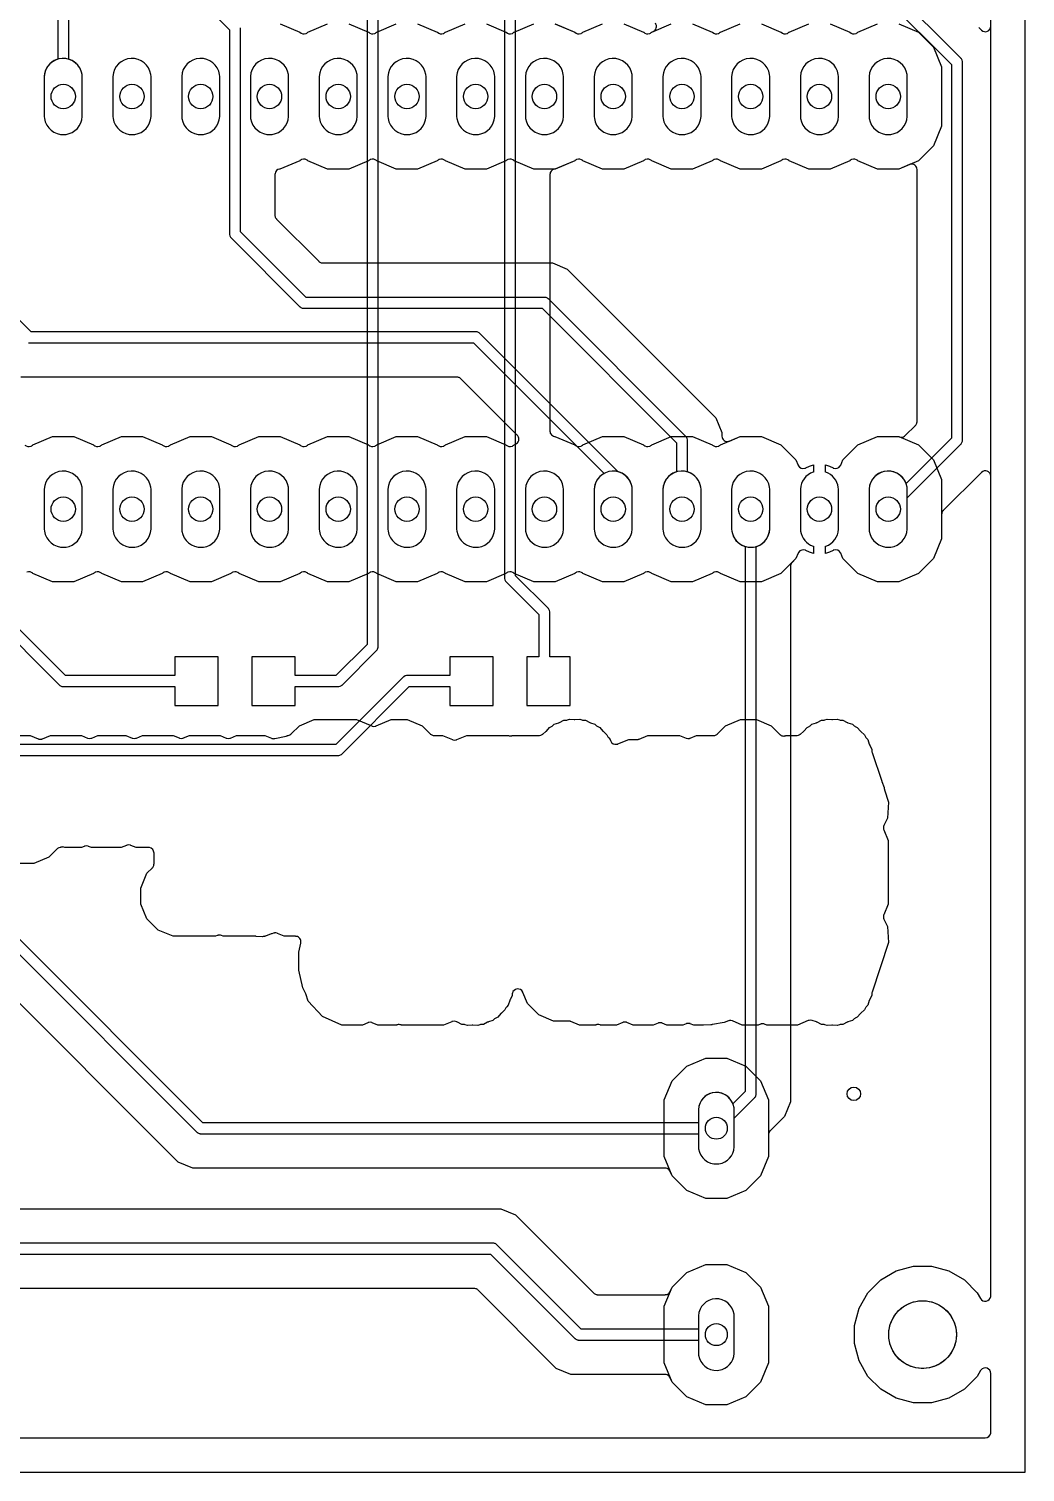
# Model space of a CAD drawing. Header units: millimetres. Extents: x 0 to 92.7, y 0 to 94.9.
# Drawn here: x 55.9 to 92.7, y 0 to 53.3 of the extents above; entities that cross this region are included whole.
import ezdxf

# ---------------------------------------------------------------- set-up
doc = ezdxf.new("R2010")
doc.units = ezdxf.units.MM

msp = doc.modelspace()

# ---------------------------------------------------------------- linework, layer by layer
at = {"layer": '16_copper'}
for points in [[(1.473, 1.27), (91.217, 1.27), (91.218, 1.27), (91.218, 1.27, 0.366019), (91.417, 1.441), (91.42, 1.473), (91.42, 3.646), (91.42, 3.647), (91.42, 3.647, 0.704924), (91.059, 3.775), (91.041, 3.748), (90.916, 3.533), (90.447, 3.063), (89.873, 2.732), (89.232, 2.56), (88.568, 2.56), (87.927, 2.732), (87.353, 3.063), (86.883, 3.533), (86.552, 4.107), (86.38, 4.748), (86.38, 5.412), (86.552, 6.053), (86.883, 6.627), (87.353, 7.097), (87.927, 7.428), (88.568, 7.6), (89.232, 7.6), (89.873, 7.428), (90.447, 7.097), (90.916, 6.627), (91.041, 6.412), (91.041, 6.412), (91.041, 6.411, 0.70493), (91.417, 6.481), (91.42, 6.514), (91.42, 88.736)], [(62.146, 54.407), (63.297, 53.256), (63.297, 45.72), (63.298, 45.71), (63.298, 45.7, 0.132342), (63.335, 45.601), (63.341, 45.595, 0.018024), (63.35, 45.583), (63.356, 45.576), (65.896, 43.036), (65.904, 43.03), (65.911, 43.023, 0.132344), (66.008, 42.979), (66.016, 42.979, 0.018059), (66.031, 42.978), (66.04, 42.977), (74.846, 42.977), (79.807, 38.016), (79.807, 36.938), (79.773, 36.928, 0.303347), (79.306, 36.299), (79.306, 34.821), (79.313, 34.753, 0.385742), (80.045, 34.152), (80.113, 34.159, 0.357806), (80.714, 34.821), (80.714, 36.299), (80.707, 36.367, 0.276738), (80.247, 36.928), (80.213, 36.938), (80.213, 38.1), (80.212, 38.11), (80.212, 38.12, 0.132342), (80.175, 38.219), (80.169, 38.225, 0.018024), (80.16, 38.237), (80.154, 38.244), (75.074, 43.324), (75.066, 43.33), (75.059, 43.337, 0.132344), (74.962, 43.381), (74.954, 43.381, 0.018059), (74.939, 43.382), (74.93, 43.383), (66.124, 43.383), (63.703, 45.804), (63.703, 53.34)], [(88.023, 53.478), (88.748, 53.177), (89.303, 52.622), (89.604, 51.897), (89.604, 49.703), (89.303, 48.978), (88.748, 48.423), (88.023, 48.122), (87.237, 48.122), (86.512, 48.423), (86.504, 48.431, 0.294382), (86.289, 48.476), (86.273, 48.471), (86.272, 48.47), (86.271, 48.47, 0.039181), (86.241, 48.452), (86.216, 48.431), (86.208, 48.423), (85.483, 48.122), (84.697, 48.122), (83.972, 48.423), (83.964, 48.431, 0.294201), (83.749, 48.476), (83.733, 48.471), (83.732, 48.47), (83.731, 48.47, 0.039183), (83.701, 48.452), (83.676, 48.431), (83.668, 48.423), (82.943, 48.122), (82.157, 48.122), (81.432, 48.423), (81.424, 48.431, 0.294201), (81.209, 48.476), (81.193, 48.471), (81.192, 48.47), (81.191, 48.47, 0.039183), (81.161, 48.452), (81.136, 48.431), (81.128, 48.423), (80.403, 48.122), (79.617, 48.122), (78.892, 48.423), (78.884, 48.431, 0.294201), (78.669, 48.476), (78.653, 48.471), (78.652, 48.47), (78.651, 48.47, 0.039183), (78.621, 48.452), (78.596, 48.431), (78.588, 48.423), (77.863, 48.122), (77.077, 48.122), (76.352, 48.423), (76.344, 48.431, 0.294201), (76.129, 48.476), (76.113, 48.471), (76.112, 48.47), (76.111, 48.47, 0.039183), (76.081, 48.452), (76.056, 48.431), (76.048, 48.423), (75.323, 48.122), (74.537, 48.122), (73.812, 48.423), (73.804, 48.431, 0.294201), (73.589, 48.476), (73.573, 48.471), (73.572, 48.47), (73.571, 48.47, 0.039183), (73.541, 48.452), (73.516, 48.431), (73.508, 48.423), (72.783, 48.122), (71.997, 48.122), (71.272, 48.423), (71.264, 48.431, 0.294201), (71.049, 48.476), (71.033, 48.471), (71.032, 48.47), (71.031, 48.47, 0.039183), (71.001, 48.452), (70.976, 48.431), (70.968, 48.423), (70.243, 48.122), (69.457, 48.122), (68.732, 48.423), (68.724, 48.431, 0.294201), (68.509, 48.476), (68.493, 48.471), (68.492, 48.47), (68.491, 48.47, 0.039183), (68.461, 48.452), (68.436, 48.431), (68.428, 48.423), (67.703, 48.122), (66.917, 48.122), (66.192, 48.423), (66.184, 48.431, 0.294201), (65.969, 48.476), (65.953, 48.471), (65.952, 48.47), (65.951, 48.47, 0.039183), (65.921, 48.452), (65.896, 48.431), (65.888, 48.423), (65.159, 48.12), (65.158, 48.12), (65.141, 48.119, 0.319275), (64.976, 47.951), (64.973, 47.919), (64.973, 46.414), (64.974, 46.404), (64.974, 46.394, 0.132342), (65.012, 46.295), (65.017, 46.289, 0.018024), (65.027, 46.278), (65.033, 46.271), (66.591, 44.713), (66.598, 44.706), (66.606, 44.699, 0.132344), (66.702, 44.656), (66.711, 44.655, 0.018059), (66.725, 44.654), (66.734, 44.653), (75.223, 44.653), (75.764, 44.429), (81.259, 38.934), (81.483, 38.393), (81.483, 38.263), (81.484, 38.258), (81.483, 38.253, 0.469056), (81.733, 38.065), (81.748, 38.07), (81.758, 38.073), (81.761, 38.074), (81.764, 38.075), (82.157, 38.238), (82.943, 38.238), (83.668, 37.937), (84.223, 37.382), (84.305, 37.185), (84.309, 37.177, 0.378372), (84.555, 37.07), (84.564, 37.073), (84.572, 37.076), (84.578, 37.079), (84.585, 37.082), (84.722, 37.152), (84.865, 37.198), (84.865, 36.931), (84.853, 36.928, 0.303347), (84.386, 36.299), (84.386, 34.821), (84.393, 34.753, 0.276738), (84.853, 34.192), (84.865, 34.189), (84.865, 33.922), (84.722, 33.968), (84.585, 34.038), (84.577, 34.041, 0.378369), (84.32, 33.964), (84.315, 33.955), (84.311, 33.948), (84.309, 33.942), (84.305, 33.935), (84.223, 33.738), (83.668, 33.183), (82.943, 32.882), (82.157, 32.882), (81.432, 33.183), (81.424, 33.191, 0.294201), (81.209, 33.236), (81.193, 33.231), (81.192, 33.23), (81.191, 33.23, 0.039183), (81.161, 33.212), (81.136, 33.191), (81.128, 33.183), (80.403, 32.882), (79.617, 32.882), (78.892, 33.183), (78.884, 33.191, 0.294382), (78.669, 33.236), (78.653, 33.231), (78.652, 33.23), (78.651, 33.23, 0.039181), (78.621, 33.212), (78.596, 33.191), (78.588, 33.183), (77.863, 32.882), (77.077, 32.882), (76.352, 33.183), (76.344, 33.191, 0.294382), (76.129, 33.236), (76.113, 33.231), (76.112, 33.23), (76.111, 33.23, 0.039181), (76.081, 33.212), (76.056, 33.191), (76.048, 33.183), (75.323, 32.882), (74.537, 32.882), (73.812, 33.183), (73.804, 33.191, 0.294382), (73.589, 33.236), (73.573, 33.231), (73.572, 33.23), (73.571, 33.23, 0.039181), (73.541, 33.212), (73.516, 33.191), (73.508, 33.183), (72.783, 32.882), (71.997, 32.882), (71.272, 33.183), (71.264, 33.191, 0.294382), (71.049, 33.236), (71.033, 33.231), (71.032, 33.23), (71.031, 33.23, 0.039181), (71.001, 33.212), (70.976, 33.191), (70.968, 33.183), (70.243, 32.882), (69.457, 32.882), (68.732, 33.183), (68.724, 33.191, 0.294382), (68.509, 33.236), (68.493, 33.231), (68.492, 33.23), (68.491, 33.23, 0.039181), (68.461, 33.212), (68.436, 33.191), (68.428, 33.183), (67.703, 32.882), (66.917, 32.882), (66.192, 33.183), (66.184, 33.191, 0.294382), (65.969, 33.236), (65.953, 33.231), (65.952, 33.23), (65.951, 33.23, 0.039181), (65.921, 33.212), (65.896, 33.191), (65.888, 33.183), (65.163, 32.882), (64.377, 32.882), (63.652, 33.183), (63.644, 33.191, 0.294382), (63.429, 33.236), (63.413, 33.231), (63.412, 33.23), (63.411, 33.23, 0.039181), (63.381, 33.212), (63.356, 33.191), (63.348, 33.183), (62.623, 32.882), (61.837, 32.882), (61.112, 33.183), (61.104, 33.191, 0.294382), (60.889, 33.236), (60.873, 33.231), (60.872, 33.23), (60.871, 33.23, 0.039181), (60.841, 33.212), (60.816, 33.191), (60.808, 33.183), (60.083, 32.882), (59.297, 32.882), (58.572, 33.183), (58.564, 33.191, 0.294382), (58.349, 33.236), (58.333, 33.231), (58.332, 33.23), (58.331, 33.23, 0.039181), (58.301, 33.212), (58.276, 33.191), (58.268, 33.183), (57.543, 32.882), (56.757, 32.882), (56.032, 33.183), (56.024, 33.191, 0.294382), (55.809, 33.236)], [(65.16, 53.479), (65.888, 53.177), (65.896, 53.169, 0.294382), (66.111, 53.124), (66.127, 53.129), (66.128, 53.13), (66.129, 53.13, 0.039181), (66.159, 53.148), (66.184, 53.169), (66.192, 53.177), (66.917, 53.478)], [(67.703, 53.478), (68.428, 53.177), (68.436, 53.169, 0.294382), (68.651, 53.124), (68.667, 53.129), (68.668, 53.13), (68.669, 53.13, 0.039181), (68.699, 53.148), (68.724, 53.169), (68.732, 53.177), (69.457, 53.478)], [(70.243, 53.478), (70.968, 53.177), (70.976, 53.169, 0.294382), (71.191, 53.124), (71.207, 53.129), (71.208, 53.13), (71.209, 53.13, 0.039181), (71.239, 53.148), (71.264, 53.169), (71.272, 53.177), (71.997, 53.478)], [(72.783, 53.478), (73.508, 53.177), (73.516, 53.169, 0.294382), (73.731, 53.124), (73.747, 53.129), (73.748, 53.13), (73.749, 53.13, 0.039181), (73.779, 53.148), (73.804, 53.169), (73.812, 53.177), (74.537, 53.478)], [(75.323, 53.478), (76.048, 53.177), (76.056, 53.169, 0.294382), (76.271, 53.124), (76.287, 53.129), (76.288, 53.13), (76.289, 53.13, 0.039181), (76.319, 53.148), (76.344, 53.169), (76.352, 53.177), (77.077, 53.478)], [(77.863, 53.478), (78.588, 53.177), (78.596, 53.169, 0.294382), (78.811, 53.124), (78.827, 53.129), (78.828, 53.13), (78.829, 53.13, 0.039181), (78.859, 53.148), (78.884, 53.169), (78.892, 53.177), (79.617, 53.478)], [(80.403, 53.478), (81.128, 53.177), (81.136, 53.169, 0.294382), (81.351, 53.124), (81.367, 53.129), (81.368, 53.13), (81.369, 53.13, 0.039181), (81.399, 53.148), (81.424, 53.169), (81.432, 53.177), (82.157, 53.478)], [(82.943, 53.478), (83.668, 53.177), (83.676, 53.169, 0.294382), (83.891, 53.124), (83.907, 53.129), (83.908, 53.13), (83.909, 53.13, 0.039181), (83.939, 53.148), (83.964, 53.169), (83.972, 53.177), (84.697, 53.478)], [(85.483, 53.478), (86.208, 53.177), (86.216, 53.169, 0.294201), (86.431, 53.124), (86.447, 53.129), (86.448, 53.13), (86.449, 53.13, 0.039183), (86.479, 53.148), (86.504, 53.169), (86.512, 53.177), (87.237, 53.478)], [(55.871, 41.708), (55.88, 41.707), (72.306, 41.707), (77.131, 36.881), (77.108, 36.869, 0.250487), (76.766, 36.299), (76.766, 34.821), (76.773, 34.753, 0.385742), (77.505, 34.152), (77.573, 34.159, 0.357806), (78.174, 34.821), (78.174, 36.299), (78.167, 36.367, 0.276738), (77.707, 36.928), (77.641, 36.948), (77.635, 36.949), (77.635, 36.949), (77.629, 36.955, 0.018024), (77.62, 36.967), (77.614, 36.974), (72.534, 42.054), (72.526, 42.06), (72.519, 42.067, 0.132344), (72.422, 42.111), (72.414, 42.111, 0.018059), (72.399, 42.112), (72.39, 42.113), (55.964, 42.113), (53.543, 44.534)], [(55.736, 37.929, 0.294201), (55.951, 37.884), (55.967, 37.889), (55.968, 37.89), (55.969, 37.89, 0.039183), (55.999, 37.908), (56.024, 37.929), (56.032, 37.937), (56.757, 38.238), (57.543, 38.238), (58.268, 37.937), (58.276, 37.929, 0.294201), (58.491, 37.884), (58.507, 37.889), (58.508, 37.89), (58.509, 37.89, 0.039183), (58.539, 37.908), (58.564, 37.929), (58.572, 37.937), (59.297, 38.238), (60.083, 38.238), (60.808, 37.937), (60.816, 37.929, 0.294201), (61.031, 37.884), (61.047, 37.889), (61.048, 37.89), (61.049, 37.89, 0.039183), (61.079, 37.908), (61.104, 37.929), (61.112, 37.937), (61.837, 38.238), (62.623, 38.238), (63.348, 37.937), (63.356, 37.929, 0.294201), (63.571, 37.884), (63.587, 37.889), (63.588, 37.89), (63.589, 37.89, 0.039183), (63.619, 37.908), (63.644, 37.929), (63.652, 37.937), (64.377, 38.238), (65.163, 38.238), (65.888, 37.937), (65.896, 37.929, 0.294201), (66.111, 37.884), (66.127, 37.889), (66.128, 37.89), (66.129, 37.89, 0.039183), (66.159, 37.908), (66.184, 37.929), (66.192, 37.937), (66.917, 38.238), (67.703, 38.238), (68.428, 37.937), (68.436, 37.929, 0.294201), (68.651, 37.884), (68.667, 37.889), (68.668, 37.89), (68.669, 37.89, 0.039183), (68.699, 37.908), (68.724, 37.929), (68.732, 37.937), (69.457, 38.238), (70.243, 38.238), (70.968, 37.937), (70.976, 37.929, 0.294201), (71.191, 37.884), (71.207, 37.889), (71.208, 37.89), (71.209, 37.89, 0.039183), (71.239, 37.908), (71.264, 37.929), (71.272, 37.937), (71.997, 38.238), (72.783, 38.238), (73.508, 37.937), (73.516, 37.929, 0.294201), (73.731, 37.884), (73.747, 37.889), (73.748, 37.89), (73.749, 37.89, 0.039183), (73.779, 37.908), (73.804, 37.929), (73.812, 37.937), (73.861, 37.958, 0.484381), (73.948, 38.265), (73.938, 38.276), (73.932, 38.284), (73.93, 38.287), (73.927, 38.289), (71.839, 40.377), (71.832, 40.384), (71.824, 40.391, 0.132344), (71.728, 40.434), (71.719, 40.435, 0.018059), (71.705, 40.436), (71.696, 40.437), (55.587, 40.437)], [(54.795, 27.203), (55.931, 27.203), (56.23, 27.08), (56.239, 27.077), (56.249, 27.073, 0.132341), (56.354, 27.07), (56.362, 27.072, 0.018108), (56.376, 27.077), (56.385, 27.08), (56.683, 27.203), (57.819, 27.203), (58.046, 27.11), (58.056, 27.107), (58.065, 27.103, 0.132341), (58.171, 27.1), (58.179, 27.102, 0.018104), (58.193, 27.107), (58.201, 27.11), (58.428, 27.203), (59.466, 27.203), (59.697, 27.108), (59.706, 27.105), (59.716, 27.101, 0.132341), (59.821, 27.098), (59.829, 27.101, 0.0181), (59.843, 27.105), (59.852, 27.108), (60.082, 27.203), (61.218, 27.203), (61.438, 27.113), (61.447, 27.11), (61.457, 27.106, 0.132341), (61.562, 27.103), (61.57, 27.105, 0.018082), (61.584, 27.11), (61.593, 27.113), (61.812, 27.203), (62.948, 27.203), (63.175, 27.11), (63.184, 27.107), (63.194, 27.103, 0.132341), (63.3, 27.1), (63.307, 27.102, 0.018104), (63.321, 27.107), (63.33, 27.11), (63.557, 27.203), (64.595, 27.203), (64.844, 27.1), (64.854, 27.097), (64.863, 27.094, 0.08794), (64.934, 27.085), (64.942, 27.086), (64.949, 27.087), (64.956, 27.088), (64.966, 27.09), (65.381, 27.182), (65.384, 27.183), (65.387, 27.183), (65.406, 27.19), (65.415, 27.193), (65.416, 27.193), (65.418, 27.194), (65.43, 27.199), (65.435, 27.199, 0.154185), (65.551, 27.238), (65.559, 27.244), (65.565, 27.249), (65.57, 27.254), (65.576, 27.259), (65.878, 27.561), (66.425, 27.788), (67.989, 27.788), (68.552, 27.555), (68.562, 27.552), (68.571, 27.548, 0.132341), (68.677, 27.545), (68.685, 27.547, 0.0181), (68.699, 27.552), (68.707, 27.555), (69.27, 27.788), (69.861, 27.788), (70.407, 27.561), (70.706, 27.263), (70.713, 27.256), (70.721, 27.249, 0.132344), (70.817, 27.206), (70.825, 27.205, 0.018059), (70.84, 27.204), (70.849, 27.203), (71.164, 27.203), (71.535, 27.05), (71.544, 27.047), (71.554, 27.043, 0.132341), (71.659, 27.04), (71.667, 27.042, 0.018082), (71.681, 27.047), (71.69, 27.05), (72.061, 27.203), (73.586, 27.203), (73.588, 27.203, 0.043885), (73.622, 27.192), (73.632, 27.191), (73.642, 27.189, 0.079792), (73.712, 27.193), (73.72, 27.196, 0.017009), (73.734, 27.2), (73.743, 27.203), (73.744, 27.203), (74.74, 27.203), (74.742, 27.204), (74.745, 27.203, 0.132342), (74.847, 27.234), (74.863, 27.246), (74.871, 27.251, 0.003174), (74.873, 27.253), (74.979, 27.346), (74.986, 27.353), (75, 27.366), (75.115, 27.499), (75.189, 27.535, 0.062788), (75.231, 27.564), (75.293, 27.618), (75.46, 27.673), (75.469, 27.677), (75.486, 27.684), (75.643, 27.763), (75.726, 27.769, 0.062787), (75.776, 27.779), (75.854, 27.805), (76.029, 27.792), (76.039, 27.793), (76.058, 27.792), (76.233, 27.805), (76.311, 27.779, 0.062787), (76.361, 27.769), (76.444, 27.763), (76.601, 27.684), (76.61, 27.681), (76.627, 27.673), (76.794, 27.618), (76.856, 27.564, 0.062788), (76.899, 27.535), (76.972, 27.499), (77.087, 27.366), (77.094, 27.359), (77.108, 27.346), (77.24, 27.231), (77.277, 27.157, 0.062788), (77.306, 27.114), (77.36, 27.052), (77.373, 27.013, 0.388599), (77.612, 26.88), (77.623, 26.883), (77.631, 26.885), (77.637, 26.888), (77.643, 26.89), (78.047, 27.057), (78.357, 27.057), (78.362, 27.058), (78.368, 27.058, 0.043887), (78.404, 27.063), (78.417, 27.067), (78.426, 27.07), (78.43, 27.071), (78.434, 27.073), (78.75, 27.203), (79.925, 27.203), (80.161, 27.106), (80.171, 27.103), (80.18, 27.099, 0.132341), (80.286, 27.096), (80.294, 27.098, 0.018034), (80.308, 27.103), (80.316, 27.106), (80.552, 27.203), (81.183, 27.203), (81.193, 27.204), (81.203, 27.204, 0.132342), (81.302, 27.242), (81.308, 27.247, 0.018024), (81.319, 27.257), (81.326, 27.263), (81.625, 27.561), (82.171, 27.788), (82.762, 27.788), (83.308, 27.561), (83.628, 27.242), (83.639, 27.233), (83.649, 27.223, 0.159059), (83.769, 27.183), (83.783, 27.183), (83.786, 27.183), (83.79, 27.184, 0.031539), (83.818, 27.188), (83.822, 27.189), (83.825, 27.19), (83.835, 27.193, 0.033654), (83.862, 27.203), (84.256, 27.203), (84.259, 27.204), (84.262, 27.203, 0.132341), (84.363, 27.234), (84.38, 27.246), (84.387, 27.251, 0.003179), (84.389, 27.253), (84.496, 27.346), (84.502, 27.353), (84.516, 27.366), (84.631, 27.499), (84.705, 27.535, 0.062788), (84.747, 27.564), (84.81, 27.618), (84.976, 27.673), (84.985, 27.677), (85.003, 27.684), (85.16, 27.763), (85.242, 27.769, 0.062787), (85.292, 27.779), (85.37, 27.805), (85.545, 27.792), (85.555, 27.793), (85.574, 27.792), (85.749, 27.805), (85.828, 27.779, 0.062787), (85.878, 27.769), (85.96, 27.763), (86.117, 27.684), (86.126, 27.681), (86.144, 27.673), (86.31, 27.618), (86.373, 27.564, 0.062788), (86.415, 27.535), (86.489, 27.499), (86.604, 27.366), (86.611, 27.359), (86.624, 27.346), (86.757, 27.231), (86.794, 27.157, 0.062788), (86.822, 27.114), (86.876, 27.052), (86.932, 26.885), (86.935, 26.877), (86.943, 26.859), (87.021, 26.702), (87.027, 26.619, 0.062783), (87.037, 26.57), (87.389, 25.514), (87.391, 25.508), (87.394, 25.5), (87.484, 25.283), (87.484, 25.261, 0.043887), (87.487, 25.226), (87.489, 25.217), (87.494, 25.197), (87.647, 24.739), (87.605, 24.149), (87.473, 23.884), (87.466, 23.867), (87.46, 23.851, 0.133507), (87.457, 23.745), (87.459, 23.739), (87.467, 23.715), (87.63, 23.321), (87.63, 20.977), (87.467, 20.583), (87.462, 20.566), (87.456, 20.55, 0.132342), (87.461, 20.444), (87.461, 20.443), (87.461, 20.443), (87.463, 20.438), (87.473, 20.414), (87.605, 20.149), (87.647, 19.559), (87.037, 17.728), (87.035, 17.719, 0.05131), (87.027, 17.678), (87.021, 17.596), (86.943, 17.439), (86.939, 17.43), (86.932, 17.412), (86.876, 17.246), (86.822, 17.183, 0.062788), (86.794, 17.141), (86.757, 17.067), (86.624, 16.952), (86.617, 16.945), (86.604, 16.932), (86.489, 16.799), (86.415, 16.762, 0.062788), (86.373, 16.734), (86.31, 16.68), (86.144, 16.624), (86.135, 16.62), (86.117, 16.613), (85.96, 16.535), (85.878, 16.529, 0.062787), (85.828, 16.519), (85.749, 16.493), (85.574, 16.505), (85.565, 16.505), (85.545, 16.505), (85.37, 16.493), (85.292, 16.519, 0.062787), (85.242, 16.529), (85.16, 16.535), (85.003, 16.613), (84.994, 16.617), (84.976, 16.624), (84.816, 16.678), (84.813, 16.678), (84.81, 16.68, 0.132341), (84.704, 16.683), (84.685, 16.676), (84.676, 16.674, 0.003176), (84.674, 16.673), (84.281, 16.51), (83.145, 16.51), (83.065, 16.543, 0.157842), (82.94, 16.553), (82.932, 16.55, 0.018047), (82.918, 16.546), (82.909, 16.543), (82.829, 16.51), (82.238, 16.51), (81.876, 16.66), (81.871, 16.662), (81.866, 16.664, 0.132341), (81.761, 16.672), (81.747, 16.668), (81.737, 16.666), (81.733, 16.664), (81.73, 16.663), (81.573, 16.607), (81.143, 16.529), (81.136, 16.527), (81.129, 16.526), (81.117, 16.522), (81.108, 16.519), (81.104, 16.517), (81.098, 16.515), (81.096, 16.514), (81.078, 16.514), (81.078, 16.514), (80.8, 16.51), (80.465, 16.505), (80.451, 16.505), (80.317, 16.559), (80.308, 16.562, 0.155849), (80.185, 16.565), (80.177, 16.564), (80.171, 16.561), (80.163, 16.558), (80.047, 16.51), (79.456, 16.51), (79.281, 16.582), (79.271, 16.586), (79.262, 16.589, 0.132341), (79.156, 16.592), (79.148, 16.59, 0.018108), (79.134, 16.585), (79.125, 16.582), (78.95, 16.51), (78.204, 16.51), (77.977, 16.604), (77.967, 16.607), (77.958, 16.611, 0.132341), (77.852, 16.614), (77.844, 16.612, 0.018082), (77.83, 16.607), (77.821, 16.604), (77.594, 16.51), (77.003, 16.51), (76.986, 16.517, 0.113195), (76.897, 16.532), (76.889, 16.531), (76.882, 16.53, 0.022079), (76.862, 16.527), (76.854, 16.524, 0.01638), (76.84, 16.52), (76.831, 16.517), (76.815, 16.51), (76.224, 16.51), (75.908, 16.641), (75.903, 16.642), (75.897, 16.645, 0.04389), (75.863, 16.653), (75.849, 16.655), (75.839, 16.656), (75.835, 16.656), (75.831, 16.656), (75.267, 16.656), (74.721, 16.882), (74.303, 17.3), (74.13, 17.717), (74.127, 17.723), (74.125, 17.729, 0.704922), (73.744, 17.686), (73.742, 17.673), (73.74, 17.663), (73.74, 17.659), (73.739, 17.654), (73.735, 17.596), (73.657, 17.439), (73.653, 17.43), (73.646, 17.412), (73.59, 17.246), (73.536, 17.183, 0.062788), (73.508, 17.141), (73.471, 17.067), (73.338, 16.952), (73.332, 16.945), (73.318, 16.932), (73.203, 16.799), (73.129, 16.762, 0.062788), (73.087, 16.734), (73.024, 16.68), (72.858, 16.624), (72.849, 16.62), (72.831, 16.613), (72.674, 16.535), (72.592, 16.529, 0.062787), (72.542, 16.519), (72.464, 16.493), (72.289, 16.505), (72.279, 16.505), (72.26, 16.505), (72.085, 16.493), (72.006, 16.519, 0.062787), (71.956, 16.529), (71.874, 16.535), (71.717, 16.613), (71.708, 16.617), (71.69, 16.624), (71.645, 16.639, 0.139712), (71.534, 16.644), (71.514, 16.638), (71.505, 16.635, 0.003176), (71.503, 16.634), (71.203, 16.51), (69.638, 16.51), (69.63, 16.513, 0.078449), (69.568, 16.528), (69.561, 16.529), (69.551, 16.528), (69.541, 16.528, 0.039544), (69.505, 16.523), (69.497, 16.521, 0.037599), (69.467, 16.51), (68.778, 16.51), (68.567, 16.597), (68.555, 16.601), (68.544, 16.605, 0.132342), (68.438, 16.606), (68.433, 16.604), (68.428, 16.603), (68.419, 16.6), (68.408, 16.596), (68.212, 16.51), (67.438, 16.51), (66.729, 16.821), (66.204, 17.391), (66.112, 17.659), (66.108, 17.668), (66.103, 17.682), (66.002, 17.888), (65.852, 18.539), (65.852, 19.206), (65.929, 19.538), (65.93, 19.544), (65.931, 19.55, 0.416599), (65.763, 19.784), (65.749, 19.785), (65.74, 19.786), (65.735, 19.786), (65.731, 19.787), (65.31, 19.787), (65.065, 19.894), (65.061, 19.896), (65.058, 19.897, 0.122225), (64.961, 19.91), (64.957, 19.909), (64.952, 19.909), (64.936, 19.905), (64.926, 19.903, 0.005201), (64.921, 19.902), (64.852, 19.879), (64.845, 19.876), (64.836, 19.874), (64.626, 19.787), (64.596, 19.787), (64.581, 19.785), (64.565, 19.784), (64.563, 19.784), (64.561, 19.783), (64.551, 19.781), (64.534, 19.777), (64.505, 19.768), (64.279, 19.786), (64.271, 19.786), (64.262, 19.787), (63.061, 19.787), (62.995, 19.814, 0.157853), (62.87, 19.824), (62.862, 19.822, 0.018067), (62.848, 19.817), (62.839, 19.814), (62.772, 19.787), (61.208, 19.787), (60.661, 20.013), (60.243, 20.431), (60.017, 20.977), (60.017, 21.568), (60.243, 22.114), (60.445, 22.315), (60.451, 22.323), (60.458, 22.33, 0.132344), (60.502, 22.427), (60.502, 22.435, 0.018059), (60.503, 22.45), (60.504, 22.459), (60.504, 22.86), (60.504, 22.861), (60.504, 22.862, 0.366019), (60.333, 23.061), (60.301, 23.063), (59.848, 23.063), (59.647, 23.146), (59.638, 23.149), (59.628, 23.153, 0.132341), (59.522, 23.156), (59.515, 23.154, 0.018067), (59.501, 23.149), (59.492, 23.146), (59.291, 23.063), (58.591, 23.063), (58.591, 23.063), (58.194, 23.063), (58.084, 23.108), (58.075, 23.112), (58.065, 23.115, 0.132341), (57.96, 23.118), (57.952, 23.116, 0.018082), (57.938, 23.111), (57.929, 23.108), (57.819, 23.063), (57.228, 23.063), (57.212, 23.07, 0.113199), (57.123, 23.085), (57.115, 23.084), (57.107, 23.084), (57.097, 23.081), (57.087, 23.08), (57.079, 23.077, 0.015687), (57.066, 23.073), (57.057, 23.07), (57.038, 23.062), (57.036, 23.062, 0.132342), (56.937, 23.025), (56.931, 23.019, 0.018024), (56.919, 23.01), (56.912, 23.004), (56.614, 22.705), (56.068, 22.479), (55.029, 22.479)], [(51.303, 9.727), (73.318, 9.727), (73.859, 9.503), (76.75, 6.612), (76.758, 6.605), (76.765, 6.598, 0.132344), (76.862, 6.555), (76.87, 6.554, 0.018059), (76.885, 6.553), (76.894, 6.552), (79.391, 6.552), (79.405, 6.554), (79.42, 6.554, 0.222878), (79.564, 6.649), (79.566, 6.652), (79.568, 6.655), (79.572, 6.664), (79.579, 6.678), (79.643, 6.834), (80.187, 7.377), (80.896, 7.671), (81.664, 7.671), (82.373, 7.377), (82.917, 6.834), (83.21, 6.124), (83.21, 4.036), (82.917, 3.326), (82.373, 2.783), (81.664, 2.489), (80.896, 2.489), (80.187, 2.783), (79.643, 3.326), (79.579, 3.482), (79.572, 3.495), (79.566, 3.508, 0.222881), (79.423, 3.605), (79.42, 3.605), (79.417, 3.606), (79.406, 3.606), (79.391, 3.608), (75.907, 3.608), (75.366, 3.832), (72.475, 6.723), (72.467, 6.73), (72.46, 6.737, 0.132344), (72.363, 6.78), (72.355, 6.781, 0.018059), (72.34, 6.782), (72.331, 6.783), (51.303, 6.783)], [(49.732, 8.053), (72.941, 8.053), (76.057, 4.937), (76.065, 4.93), (76.073, 4.923, 0.132636), (76.169, 4.88), (76.177, 4.879), (76.183, 4.878), (76.191, 4.878), (76.2, 4.878), (80.62, 4.878), (80.62, 4.387), (80.626, 4.323, 0.385742), (81.312, 3.759), (81.377, 3.766, 0.357805), (81.94, 4.387), (81.94, 5.773), (81.934, 5.837, 0.906346), (80.62, 5.773), (80.62, 5.282), (76.284, 5.282), (73.168, 8.398), (73.16, 8.405), (73.152, 8.412, 0.132636), (73.056, 8.455), (73.048, 8.456), (73.042, 8.457), (73.034, 8.457), (73.025, 8.457), (49.53, 8.457)]]:
    msp.add_lwpolyline(points, format="xyb", dxfattribs=at)
for points in [[(57.253, 49.399, 0.357806), (57.854, 50.061), (57.854, 51.539), (57.847, 51.607, 0.906348), (56.446, 51.539), (56.446, 50.061), (56.453, 49.993, 0.385742), (57.185, 49.392)], [(59.793, 49.399, 0.357806), (60.394, 50.061), (60.394, 51.539), (60.387, 51.607, 0.906348), (58.986, 51.539), (58.986, 50.061), (58.993, 49.993, 0.385742), (59.725, 49.392)], [(62.333, 49.399, 0.357806), (62.934, 50.061), (62.934, 51.539), (62.927, 51.607, 0.906348), (61.526, 51.539), (61.526, 50.061), (61.533, 49.993, 0.385742), (62.265, 49.392)], [(64.873, 49.399, 0.357806), (65.474, 50.061), (65.474, 51.539), (65.467, 51.607, 0.906348), (64.066, 51.539), (64.066, 50.061), (64.073, 49.993, 0.385742), (64.805, 49.392)], [(67.413, 49.399, 0.357806), (68.014, 50.061), (68.014, 51.539), (68.007, 51.607, 0.906348), (66.606, 51.539), (66.606, 50.061), (66.613, 49.993, 0.385742), (67.345, 49.392)], [(69.953, 49.399, 0.357806), (70.554, 50.061), (70.554, 51.539), (70.547, 51.607, 0.906348), (69.146, 51.539), (69.146, 50.061), (69.153, 49.993, 0.385742), (69.885, 49.392)], [(72.493, 49.399, 0.357806), (73.094, 50.061), (73.094, 51.539), (73.087, 51.607, 0.906348), (71.686, 51.539), (71.686, 50.061), (71.693, 49.993, 0.385742), (72.425, 49.392)], [(75.033, 49.399, 0.357806), (75.634, 50.061), (75.634, 51.539), (75.627, 51.607, 0.906348), (74.226, 51.539), (74.226, 50.061), (74.233, 49.993, 0.385742), (74.965, 49.392)], [(77.573, 49.399, 0.357806), (78.174, 50.061), (78.174, 51.539), (78.167, 51.607, 0.906348), (76.766, 51.539), (76.766, 50.061), (76.773, 49.993, 0.385742), (77.505, 49.392)], [(80.113, 49.399, 0.357806), (80.714, 50.061), (80.714, 51.539), (80.707, 51.607, 0.906348), (79.306, 51.539), (79.306, 50.061), (79.313, 49.993, 0.385742), (80.045, 49.392)], [(82.653, 49.399, 0.357806), (83.254, 50.061), (83.254, 51.539), (83.247, 51.607, 0.906348), (81.846, 51.539), (81.846, 50.061), (81.853, 49.993, 0.385742), (82.585, 49.392)], [(85.193, 49.399, 0.357806), (85.794, 50.061), (85.794, 51.539), (85.787, 51.607, 0.906348), (84.386, 51.539), (84.386, 50.061), (84.393, 49.993, 0.385742), (85.125, 49.392)], [(87.733, 49.399, 0.357806), (88.334, 50.061), (88.334, 51.539), (88.327, 51.607, 0.906348), (86.926, 51.539), (86.926, 50.061), (86.933, 49.993, 0.385742), (87.665, 49.392)], [(87.237, 32.882), (86.512, 33.183), (85.957, 33.738), (85.875, 33.935), (85.871, 33.943, 0.378372), (85.625, 34.05), (85.616, 34.047), (85.608, 34.044), (85.602, 34.041), (85.595, 34.038), (85.458, 33.968), (85.315, 33.922), (85.315, 34.189), (85.327, 34.192, 0.303347), (85.794, 34.821), (85.794, 36.299), (85.787, 36.367, 0.276738), (85.327, 36.928), (85.315, 36.931), (85.315, 37.198), (85.458, 37.152), (85.595, 37.082), (85.603, 37.079, 0.378369), (85.86, 37.156), (85.865, 37.165), (85.869, 37.172), (85.871, 37.178), (85.875, 37.185), (85.957, 37.382), (86.512, 37.937), (87.237, 38.238), (88.023, 38.238), (88.748, 37.937), (89.303, 37.382), (89.604, 36.657), (89.604, 34.463), (89.303, 33.738), (88.748, 33.183), (88.023, 32.882)], [(57.253, 34.159, 0.357806), (57.854, 34.821), (57.854, 36.299), (57.847, 36.367, 0.906348), (56.446, 36.299), (56.446, 34.821), (56.453, 34.753, 0.385742), (57.185, 34.152)], [(59.793, 34.159, 0.357806), (60.394, 34.821), (60.394, 36.299), (60.387, 36.367, 0.906348), (58.986, 36.299), (58.986, 34.821), (58.993, 34.753, 0.385742), (59.725, 34.152)], [(62.333, 34.159, 0.357806), (62.934, 34.821), (62.934, 36.299), (62.927, 36.367, 0.906348), (61.526, 36.299), (61.526, 34.821), (61.533, 34.753, 0.385742), (62.265, 34.152)], [(64.873, 34.159, 0.357806), (65.474, 34.821), (65.474, 36.299), (65.467, 36.367, 0.906348), (64.066, 36.299), (64.066, 34.821), (64.073, 34.753, 0.385742), (64.805, 34.152)], [(67.413, 34.159, 0.357806), (68.014, 34.821), (68.014, 36.299), (68.007, 36.367, 0.906348), (66.606, 36.299), (66.606, 34.821), (66.613, 34.753, 0.385742), (67.345, 34.152)], [(69.953, 34.159, 0.357806), (70.554, 34.821), (70.554, 36.299), (70.547, 36.367, 0.906348), (69.146, 36.299), (69.146, 34.821), (69.153, 34.753, 0.385742), (69.885, 34.152)], [(72.493, 34.159, 0.357806), (73.094, 34.821), (73.094, 36.299), (73.087, 36.367, 0.906348), (71.686, 36.299), (71.686, 34.821), (71.693, 34.753, 0.385742), (72.425, 34.152)], [(75.033, 34.159, 0.357806), (75.634, 34.821), (75.634, 36.299), (75.627, 36.367, 0.906348), (74.226, 36.299), (74.226, 34.821), (74.233, 34.753, 0.385742), (74.965, 34.152)], [(82.653, 34.159, 0.357806), (83.254, 34.821), (83.254, 36.299), (83.247, 36.367, 0.906348), (81.846, 36.299), (81.846, 34.821), (81.853, 34.753, 0.385742), (82.585, 34.152)], [(87.733, 34.159, 0.357806), (88.334, 34.821), (88.334, 36.299), (88.327, 36.367, 0.906348), (86.926, 36.299), (86.926, 34.821), (86.933, 34.753, 0.385742), (87.665, 34.152)], [(81.377, 11.386, 0.357805), (81.94, 12.007), (81.94, 13.393), (81.934, 13.457, 0.906346), (80.62, 13.393), (80.62, 12.007), (80.626, 11.943, 0.385742), (81.312, 11.379)]]:
    msp.add_lwpolyline(points, format="xyb", close=True, dxfattribs=at)
msp.add_lwpolyline([(80.896, 10.109), (80.187, 10.403), (79.643, 10.946), (79.35, 11.656), (79.35, 13.744), (79.643, 14.454), (80.187, 14.997), (80.896, 15.291), (81.664, 15.291), (82.373, 14.997), (82.917, 14.454), (83.21, 13.744), (83.21, 11.656), (82.917, 10.946), (82.373, 10.403), (81.664, 10.109)], close=True, dxfattribs=at)
at = {"layer": '1_copper'}
for points in [[(68.378, 57.785), (68.378, 30.565), (67.226, 29.413), (65.722, 29.413), (65.722, 30.112), (64.122, 30.112), (64.122, 28.309), (65.722, 28.309), (65.722, 29.007), (67.31, 29.007), (67.32, 29.008), (67.33, 29.008, 0.132342), (67.429, 29.045), (67.435, 29.051, 0.018024), (67.447, 29.06), (67.454, 29.066), (68.724, 30.336), (68.747, 30.364, 0.177256), (68.782, 30.499), (68.782, 30.499), (68.782, 57.701)], [(56.947, 56.914), (56.947, 52.178), (56.913, 52.168, 0.303347), (56.446, 51.539), (56.446, 50.061), (56.453, 49.993, 0.385742), (57.185, 49.392), (57.253, 49.399, 0.357806), (57.854, 50.061), (57.854, 51.539), (57.847, 51.607, 0.276738), (57.387, 52.168), (57.353, 52.178), (57.353, 56.998)], [(73.457, 55.796), (73.457, 33.02), (73.458, 33.01), (73.458, 33, 0.132342), (73.495, 32.901), (73.501, 32.895, 0.018024), (73.51, 32.883), (73.516, 32.876), (74.727, 31.666), (74.727, 30.112), (74.282, 30.112), (74.282, 28.309), (75.882, 28.309), (75.882, 30.112), (75.133, 30.112), (75.133, 31.75), (75.132, 31.76), (75.132, 31.77, 0.132342), (75.095, 31.869), (75.089, 31.875, 0.018024), (75.08, 31.887), (75.074, 31.894), (73.863, 33.104), (73.863, 55.88)], [(87.546, 54.407), (89.967, 51.986), (89.967, 38.184), (88.291, 36.508), (88.267, 36.565, 0.780408), (86.926, 36.299), (86.926, 34.821), (86.933, 34.753, 0.385742), (87.665, 34.152), (87.733, 34.159, 0.357806), (88.334, 34.821), (88.334, 35.977), (90.314, 37.956), (90.32, 37.964), (90.327, 37.971, 0.132344), (90.371, 38.068), (90.371, 38.076, 0.018059), (90.372, 38.091), (90.373, 38.1), (90.373, 52.07), (90.372, 52.08), (90.372, 52.09, 0.132342), (90.335, 52.189), (90.329, 52.195, 0.018024), (90.32, 52.207), (90.314, 52.214), (87.774, 54.754)], [(75.319, 53.479), (76.048, 53.177), (76.056, 53.169, 0.294382), (76.271, 53.124), (76.287, 53.129), (76.288, 53.13), (76.289, 53.13, 0.039181), (76.319, 53.148), (76.344, 53.169), (76.352, 53.177), (77.077, 53.478)], [(77.863, 53.478), (78.588, 53.177), (78.596, 53.169, 0.294382), (78.811, 53.124), (78.827, 53.129), (78.828, 53.13), (78.829, 53.13, 0.039181), (78.859, 53.148), (78.884, 53.169), (78.892, 53.177), (78.941, 53.198, 0.484381), (79.028, 53.505)], [(90.976, 53.347), (91.073, 53.25), (91.08, 53.244, 0.651674), (91.42, 53.394)], [(1.473, 1.27), (91.217, 1.27), (91.218, 1.27), (91.218, 1.27, 0.366019), (91.417, 1.441), (91.42, 1.473), (91.42, 3.646), (91.42, 3.647), (91.42, 3.647, 0.704924), (91.059, 3.775), (91.041, 3.748), (90.916, 3.533), (90.447, 3.063), (89.873, 2.732), (89.232, 2.56), (88.568, 2.56), (87.927, 2.732), (87.353, 3.063), (86.883, 3.533), (86.552, 4.107), (86.38, 4.748), (86.38, 5.412), (86.552, 6.053), (86.883, 6.627), (87.353, 7.097), (87.927, 7.428), (88.568, 7.6), (89.232, 7.6), (89.873, 7.428), (90.447, 7.097), (90.916, 6.627), (91.041, 6.412), (91.041, 6.412), (91.041, 6.411, 0.70493), (91.417, 6.481), (91.42, 6.514), (91.42, 36.776), (91.419, 36.785, 0.651699), (91.073, 36.92), (89.664, 35.51), (89.657, 35.502), (89.65, 35.495, 0.132344), (89.607, 35.399), (89.606, 35.39, 0.018059), (89.605, 35.376), (89.604, 35.366), (89.604, 34.463), (89.303, 33.738), (88.748, 33.183), (88.023, 32.882), (87.237, 32.882), (86.512, 33.183), (85.957, 33.738), (85.875, 33.935), (85.871, 33.943, 0.378369), (85.625, 34.05), (85.616, 34.047), (85.608, 34.044), (85.602, 34.041), (85.595, 34.038), (85.458, 33.968), (85.315, 33.922), (85.315, 34.189), (85.327, 34.192, 0.303347), (85.794, 34.821), (85.794, 36.299), (85.787, 36.367, 0.276738), (85.327, 36.928), (85.315, 36.931), (85.315, 37.198), (85.458, 37.152), (85.595, 37.082), (85.603, 37.079, 0.378371), (85.86, 37.156), (85.865, 37.165), (85.869, 37.172), (85.871, 37.178), (85.875, 37.185), (85.957, 37.382), (86.512, 37.937), (87.237, 38.238), (88.023, 38.238), (88.04, 38.231, 0.260393), (88.237, 38.254), (88.24, 38.256), (88.242, 38.258), (88.25, 38.265), (88.261, 38.275), (88.637, 38.651), (88.644, 38.658), (88.651, 38.666, 0.132344), (88.694, 38.762), (88.695, 38.771, 0.018059), (88.696, 38.785), (88.697, 38.794), (88.697, 48.097), (88.696, 48.102), (88.697, 48.107, 0.469056), (88.447, 48.295), (88.432, 48.29), (88.422, 48.287), (88.419, 48.286), (88.416, 48.285), (88.023, 48.122), (87.237, 48.122), (86.512, 48.423), (86.504, 48.431, 0.294382), (86.289, 48.476), (86.273, 48.471), (86.272, 48.47), (86.271, 48.47, 0.039181), (86.241, 48.452), (86.216, 48.431), (86.208, 48.423), (85.483, 48.122), (84.697, 48.122), (83.972, 48.423), (83.964, 48.431, 0.294201), (83.749, 48.476), (83.733, 48.471), (83.732, 48.47), (83.731, 48.47, 0.039183), (83.701, 48.452), (83.676, 48.431), (83.668, 48.423), (82.943, 48.122), (82.157, 48.122), (81.432, 48.423), (81.424, 48.431, 0.294201), (81.209, 48.476), (81.193, 48.471), (81.192, 48.47), (81.191, 48.47, 0.039183), (81.161, 48.452), (81.136, 48.431), (81.128, 48.423), (80.403, 48.122), (79.617, 48.122), (78.892, 48.423), (78.884, 48.431, 0.294201), (78.669, 48.476), (78.653, 48.471), (78.652, 48.47), (78.651, 48.47, 0.039183), (78.621, 48.452), (78.596, 48.431), (78.588, 48.423), (77.863, 48.122), (77.077, 48.122), (76.352, 48.423), (76.344, 48.431, 0.294201), (76.129, 48.476), (76.113, 48.471), (76.112, 48.47), (76.111, 48.47, 0.039183), (76.081, 48.452), (76.056, 48.431), (76.048, 48.423), (75.319, 48.12), (75.318, 48.12), (75.301, 48.119, 0.226502), (75.152, 48.003), (75.145, 47.987), (75.145, 47.986), (75.144, 47.986, 0.04389), (75.136, 47.951), (75.133, 47.919), (75.133, 38.441), (75.133, 38.44), (75.133, 38.44, 0.087944), (75.146, 38.37), (75.154, 38.354), (75.161, 38.339, 0.207443), (75.304, 38.241), (75.319, 38.239), (76.048, 37.937), (76.056, 37.929, 0.294201), (76.271, 37.884), (76.287, 37.889), (76.288, 37.89), (76.289, 37.89, 0.039183), (76.319, 37.908), (76.344, 37.929), (76.352, 37.937), (77.077, 38.238), (77.863, 38.238), (78.588, 37.937), (78.596, 37.929, 0.294201), (78.811, 37.884), (78.827, 37.889), (78.828, 37.89), (78.829, 37.89, 0.039183), (78.859, 37.908), (78.884, 37.929), (78.892, 37.937), (79.617, 38.238), (80.403, 38.238), (81.128, 37.937), (81.136, 37.929, 0.294382), (81.351, 37.884), (81.367, 37.889), (81.368, 37.89), (81.369, 37.89, 0.039181), (81.399, 37.908), (81.424, 37.929), (81.432, 37.937), (82.157, 38.238), (82.943, 38.238), (83.668, 37.937), (84.223, 37.382), (84.305, 37.185), (84.309, 37.177, 0.378369), (84.555, 37.07), (84.564, 37.073), (84.572, 37.076), (84.578, 37.079), (84.585, 37.082), (84.722, 37.152), (84.865, 37.198), (84.865, 36.931), (84.853, 36.928, 0.303347), (84.386, 36.299), (84.386, 34.821), (84.393, 34.753, 0.276738), (84.853, 34.192), (84.865, 34.189), (84.865, 33.922), (84.722, 33.968), (84.585, 34.038), (84.577, 34.041, 0.378371), (84.32, 33.964), (84.315, 33.955), (84.311, 33.948), (84.309, 33.942), (84.305, 33.935), (84.223, 33.738), (84.083, 33.597), (84.076, 33.589), (84.069, 33.582, 0.132344), (84.026, 33.486), (84.025, 33.477, 0.018067), (84.024, 33.463), (84.023, 33.453), (84.023, 13.677), (83.799, 13.136), (83.27, 12.606), (83.263, 12.599), (83.256, 12.591, 0.132344), (83.213, 12.495), (83.212, 12.487, 0.018059), (83.211, 12.472), (83.21, 12.463), (83.21, 11.656), (82.917, 10.946), (82.373, 10.403), (81.664, 10.109), (80.896, 10.109), (80.187, 10.403), (79.643, 10.946), (79.579, 11.101), (79.573, 11.114), (79.566, 11.127, 0.222881), (79.424, 11.224), (79.42, 11.225), (79.417, 11.225), (79.407, 11.226), (79.391, 11.227), (61.937, 11.227), (61.396, 11.451), (54.539, 18.307)], [(48.403, 26.239), (62.086, 12.556), (62.094, 12.55), (62.101, 12.543, 0.132344), (62.198, 12.499), (62.206, 12.499, 0.018059), (62.221, 12.498), (62.23, 12.497), (80.62, 12.497), (80.62, 12.007), (80.626, 11.943, 0.385742), (81.312, 11.379), (81.377, 11.386, 0.357805), (81.94, 12.007), (81.94, 13.073), (82.694, 13.826), (82.7, 13.834), (82.707, 13.841, 0.132344), (82.751, 13.938), (82.751, 13.946, 0.018059), (82.752, 13.961), (82.753, 13.97), (82.753, 34.182), (82.787, 34.192, 0.303347), (83.254, 34.821), (83.254, 36.299), (83.247, 36.367, 0.906348), (81.846, 36.299), (81.846, 34.821), (81.853, 34.753, 0.276738), (82.313, 34.192), (82.347, 34.182), (82.347, 14.054), (81.895, 13.602), (81.878, 13.643, 0.780408), (80.62, 13.393), (80.62, 12.903), (62.314, 12.903), (48.691, 26.527)], [(54.467, 31.607), (57.007, 29.067), (57.015, 29.06), (57.023, 29.053, 0.132636), (57.119, 29.01), (57.127, 29.009), (57.133, 29.008), (57.141, 29.008), (57.15, 29.008), (61.278, 29.008), (61.278, 28.309), (62.878, 28.309), (62.878, 30.112), (61.278, 30.112), (61.278, 29.412), (57.234, 29.412), (54.812, 31.834)], [(54.61, 26.468), (67.293, 26.468), (67.295, 26.467), (67.33, 26.468, 0.173073), (67.454, 26.526), (69.934, 29.007), (71.438, 29.007), (71.438, 28.309), (73.038, 28.309), (73.038, 30.112), (71.438, 30.112), (71.438, 29.413), (69.85, 29.413), (69.84, 29.412), (69.83, 29.412, 0.132342), (69.731, 29.375), (69.725, 29.369, 0.018024), (69.713, 29.36), (69.706, 29.354), (67.225, 26.872), (54.694, 26.872)]]:
    msp.add_lwpolyline(points, format="xyb", dxfattribs=at)
for points in [[(59.793, 49.399, 0.357806), (60.394, 50.061), (60.394, 51.539), (60.387, 51.607, 0.906348), (58.986, 51.539), (58.986, 50.061), (58.993, 49.993, 0.385742), (59.725, 49.392)], [(62.333, 49.399, 0.357806), (62.934, 50.061), (62.934, 51.539), (62.927, 51.607, 0.906348), (61.526, 51.539), (61.526, 50.061), (61.533, 49.993, 0.385742), (62.265, 49.392)], [(64.873, 49.399, 0.357806), (65.474, 50.061), (65.474, 51.539), (65.467, 51.607, 0.906348), (64.066, 51.539), (64.066, 50.061), (64.073, 49.993, 0.385742), (64.805, 49.392)], [(67.413, 49.399, 0.357806), (68.014, 50.061), (68.014, 51.539), (68.007, 51.607, 0.906348), (66.606, 51.539), (66.606, 50.061), (66.613, 49.993, 0.385742), (67.345, 49.392)], [(69.953, 49.399, 0.357806), (70.554, 50.061), (70.554, 51.539), (70.547, 51.607, 0.906348), (69.146, 51.539), (69.146, 50.061), (69.153, 49.993, 0.385742), (69.885, 49.392)], [(72.493, 49.399, 0.357806), (73.094, 50.061), (73.094, 51.539), (73.087, 51.607, 0.906348), (71.686, 51.539), (71.686, 50.061), (71.693, 49.993, 0.385742), (72.425, 49.392)], [(75.033, 49.399, 0.357806), (75.634, 50.061), (75.634, 51.539), (75.627, 51.607, 0.906348), (74.226, 51.539), (74.226, 50.061), (74.233, 49.993, 0.385742), (74.965, 49.392)], [(77.573, 49.399, 0.357806), (78.174, 50.061), (78.174, 51.539), (78.167, 51.607, 0.906348), (76.766, 51.539), (76.766, 50.061), (76.773, 49.993, 0.385742), (77.505, 49.392)], [(80.113, 49.399, 0.357806), (80.714, 50.061), (80.714, 51.539), (80.707, 51.607, 0.906348), (79.306, 51.539), (79.306, 50.061), (79.313, 49.993, 0.385742), (80.045, 49.392)], [(82.653, 49.399, 0.357806), (83.254, 50.061), (83.254, 51.539), (83.247, 51.607, 0.906348), (81.846, 51.539), (81.846, 50.061), (81.853, 49.993, 0.385742), (82.585, 49.392)], [(85.193, 49.399, 0.357806), (85.794, 50.061), (85.794, 51.539), (85.787, 51.607, 0.906348), (84.386, 51.539), (84.386, 50.061), (84.393, 49.993, 0.385742), (85.125, 49.392)], [(87.733, 49.399, 0.357806), (88.334, 50.061), (88.334, 51.539), (88.327, 51.607, 0.906348), (86.926, 51.539), (86.926, 50.061), (86.933, 49.993, 0.385742), (87.665, 49.392)], [(57.253, 34.159, 0.357806), (57.854, 34.821), (57.854, 36.299), (57.847, 36.367, 0.906348), (56.446, 36.299), (56.446, 34.821), (56.453, 34.753, 0.385742), (57.185, 34.152)], [(59.793, 34.159, 0.357806), (60.394, 34.821), (60.394, 36.299), (60.387, 36.367, 0.906348), (58.986, 36.299), (58.986, 34.821), (58.993, 34.753, 0.385742), (59.725, 34.152)], [(62.333, 34.159, 0.357806), (62.934, 34.821), (62.934, 36.299), (62.927, 36.367, 0.906348), (61.526, 36.299), (61.526, 34.821), (61.533, 34.753, 0.385742), (62.265, 34.152)], [(64.873, 34.159, 0.357806), (65.474, 34.821), (65.474, 36.299), (65.467, 36.367, 0.906348), (64.066, 36.299), (64.066, 34.821), (64.073, 34.753, 0.385742), (64.805, 34.152)], [(67.413, 34.159, 0.357806), (68.014, 34.821), (68.014, 36.299), (68.007, 36.367, 0.906348), (66.606, 36.299), (66.606, 34.821), (66.613, 34.753, 0.385742), (67.345, 34.152)], [(69.953, 34.159, 0.357806), (70.554, 34.821), (70.554, 36.299), (70.547, 36.367, 0.906348), (69.146, 36.299), (69.146, 34.821), (69.153, 34.753, 0.385742), (69.885, 34.152)], [(72.493, 34.159, 0.357806), (73.094, 34.821), (73.094, 36.299), (73.087, 36.367, 0.906348), (71.686, 36.299), (71.686, 34.821), (71.693, 34.753, 0.385742), (72.425, 34.152)], [(75.033, 34.159, 0.357806), (75.634, 34.821), (75.634, 36.299), (75.627, 36.367, 0.906348), (74.226, 36.299), (74.226, 34.821), (74.233, 34.753, 0.385742), (74.965, 34.152)], [(77.573, 34.159, 0.357806), (78.174, 34.821), (78.174, 36.299), (78.167, 36.367, 0.906348), (76.766, 36.299), (76.766, 34.821), (76.773, 34.753, 0.385742), (77.505, 34.152)], [(80.113, 34.159, 0.357806), (80.714, 34.821), (80.714, 36.299), (80.707, 36.367, 0.906348), (79.306, 36.299), (79.306, 34.821), (79.313, 34.753, 0.385742), (80.045, 34.152)], [(81.377, 3.766, 0.357805), (81.94, 4.387), (81.94, 5.773), (81.934, 5.837, 0.906346), (80.62, 5.773), (80.62, 4.387), (80.626, 4.323, 0.385742), (81.312, 3.759)]]:
    msp.add_lwpolyline(points, format="xyb", close=True, dxfattribs=at)
msp.add_lwpolyline([(80.896, 2.489), (80.187, 2.783), (79.643, 3.326), (79.35, 4.036), (79.35, 6.124), (79.643, 6.834), (80.187, 7.377), (80.896, 7.671), (81.664, 7.671), (82.373, 7.377), (82.917, 6.834), (83.21, 6.124), (83.21, 4.036), (82.917, 3.326), (82.373, 2.783), (81.664, 2.489)], close=True, dxfattribs=at)
at = {"layer": 'drills_NPTH'}
msp.add_circle((88.9, 5.08), 1.25, dxfattribs=at)
at = {"layer": 'drills_PTH'}
for centre, radius in [((57.15, 50.8), 0.45), ((59.69, 50.8), 0.45), ((62.23, 50.8), 0.45), ((64.77, 50.8), 0.45), ((67.31, 50.8), 0.45), ((69.85, 50.8), 0.45), ((72.39, 50.8), 0.45), ((74.93, 50.8), 0.45), ((77.47, 50.8), 0.45), ((80.01, 50.8), 0.45), ((82.55, 50.8), 0.45), ((85.09, 50.8), 0.45), ((87.63, 50.8), 0.45), ((57.15, 35.56), 0.45), ((59.69, 35.56), 0.45), ((62.23, 35.56), 0.45), ((64.77, 35.56), 0.45), ((67.31, 35.56), 0.45), ((69.85, 35.56), 0.45), ((72.39, 35.56), 0.45), ((74.93, 35.56), 0.45), ((77.47, 35.56), 0.45), ((80.01, 35.56), 0.45), ((82.55, 35.56), 0.45), ((85.09, 35.56), 0.45), ((87.63, 35.56), 0.45), ((81.28, 12.7), 0.406), ((81.28, 5.08), 0.406)]:
    msp.add_circle(centre, radius, dxfattribs=at)
at = {"layer": 'drills_via_1_16'}
msp.add_circle((86.36, 13.97), 0.25, dxfattribs=at)
at = {"layer": 'holes'}
msp.add_lwpolyline([(90.15, 5.031), (90.142, 4.933), (90.127, 4.836), (90.104, 4.74), (90.074, 4.647), (90.036, 4.556), (89.991, 4.469), (89.94, 4.385), (89.882, 4.306), (89.819, 4.231), (89.749, 4.161), (89.674, 4.098), (89.595, 4.04), (89.511, 3.989), (89.424, 3.944), (89.333, 3.906), (89.24, 3.876), (89.144, 3.853), (89.047, 3.838), (88.949, 3.83), (88.851, 3.83), (88.753, 3.838), (88.656, 3.853), (88.56, 3.876), (88.467, 3.906), (88.376, 3.944), (88.289, 3.989), (88.205, 4.04), (88.126, 4.098), (88.051, 4.161), (87.981, 4.231), (87.918, 4.306), (87.86, 4.385), (87.809, 4.469), (87.764, 4.556), (87.726, 4.647), (87.696, 4.74), (87.673, 4.836), (87.658, 4.933), (87.65, 5.031), (87.65, 5.129), (87.658, 5.227), (87.673, 5.324), (87.696, 5.42), (87.726, 5.513), (87.764, 5.604), (87.809, 5.691), (87.86, 5.775), (87.918, 5.854), (87.981, 5.929), (88.051, 5.999), (88.126, 6.062), (88.205, 6.12), (88.289, 6.171), (88.376, 6.216), (88.467, 6.254), (88.56, 6.284), (88.656, 6.307), (88.753, 6.322), (88.851, 6.33), (88.949, 6.33), (89.047, 6.322), (89.144, 6.307), (89.24, 6.284), (89.333, 6.254), (89.424, 6.216), (89.511, 6.171), (89.595, 6.12), (89.674, 6.062), (89.749, 5.999), (89.819, 5.929), (89.882, 5.854), (89.94, 5.775), (89.991, 5.691), (90.036, 5.604), (90.074, 5.513), (90.104, 5.42), (90.127, 5.324), (90.142, 5.227), (90.15, 5.129), (90.15, 5.031)], close=True, dxfattribs=at)
at = {"layer": 'outline'}
msp.add_lwpolyline([(0, 0), (92.69, 0), (92.69, 94.92), (0, 94.92), (0, 0)], close=True, dxfattribs=at)

doc.saveas('drawing.dxf')
